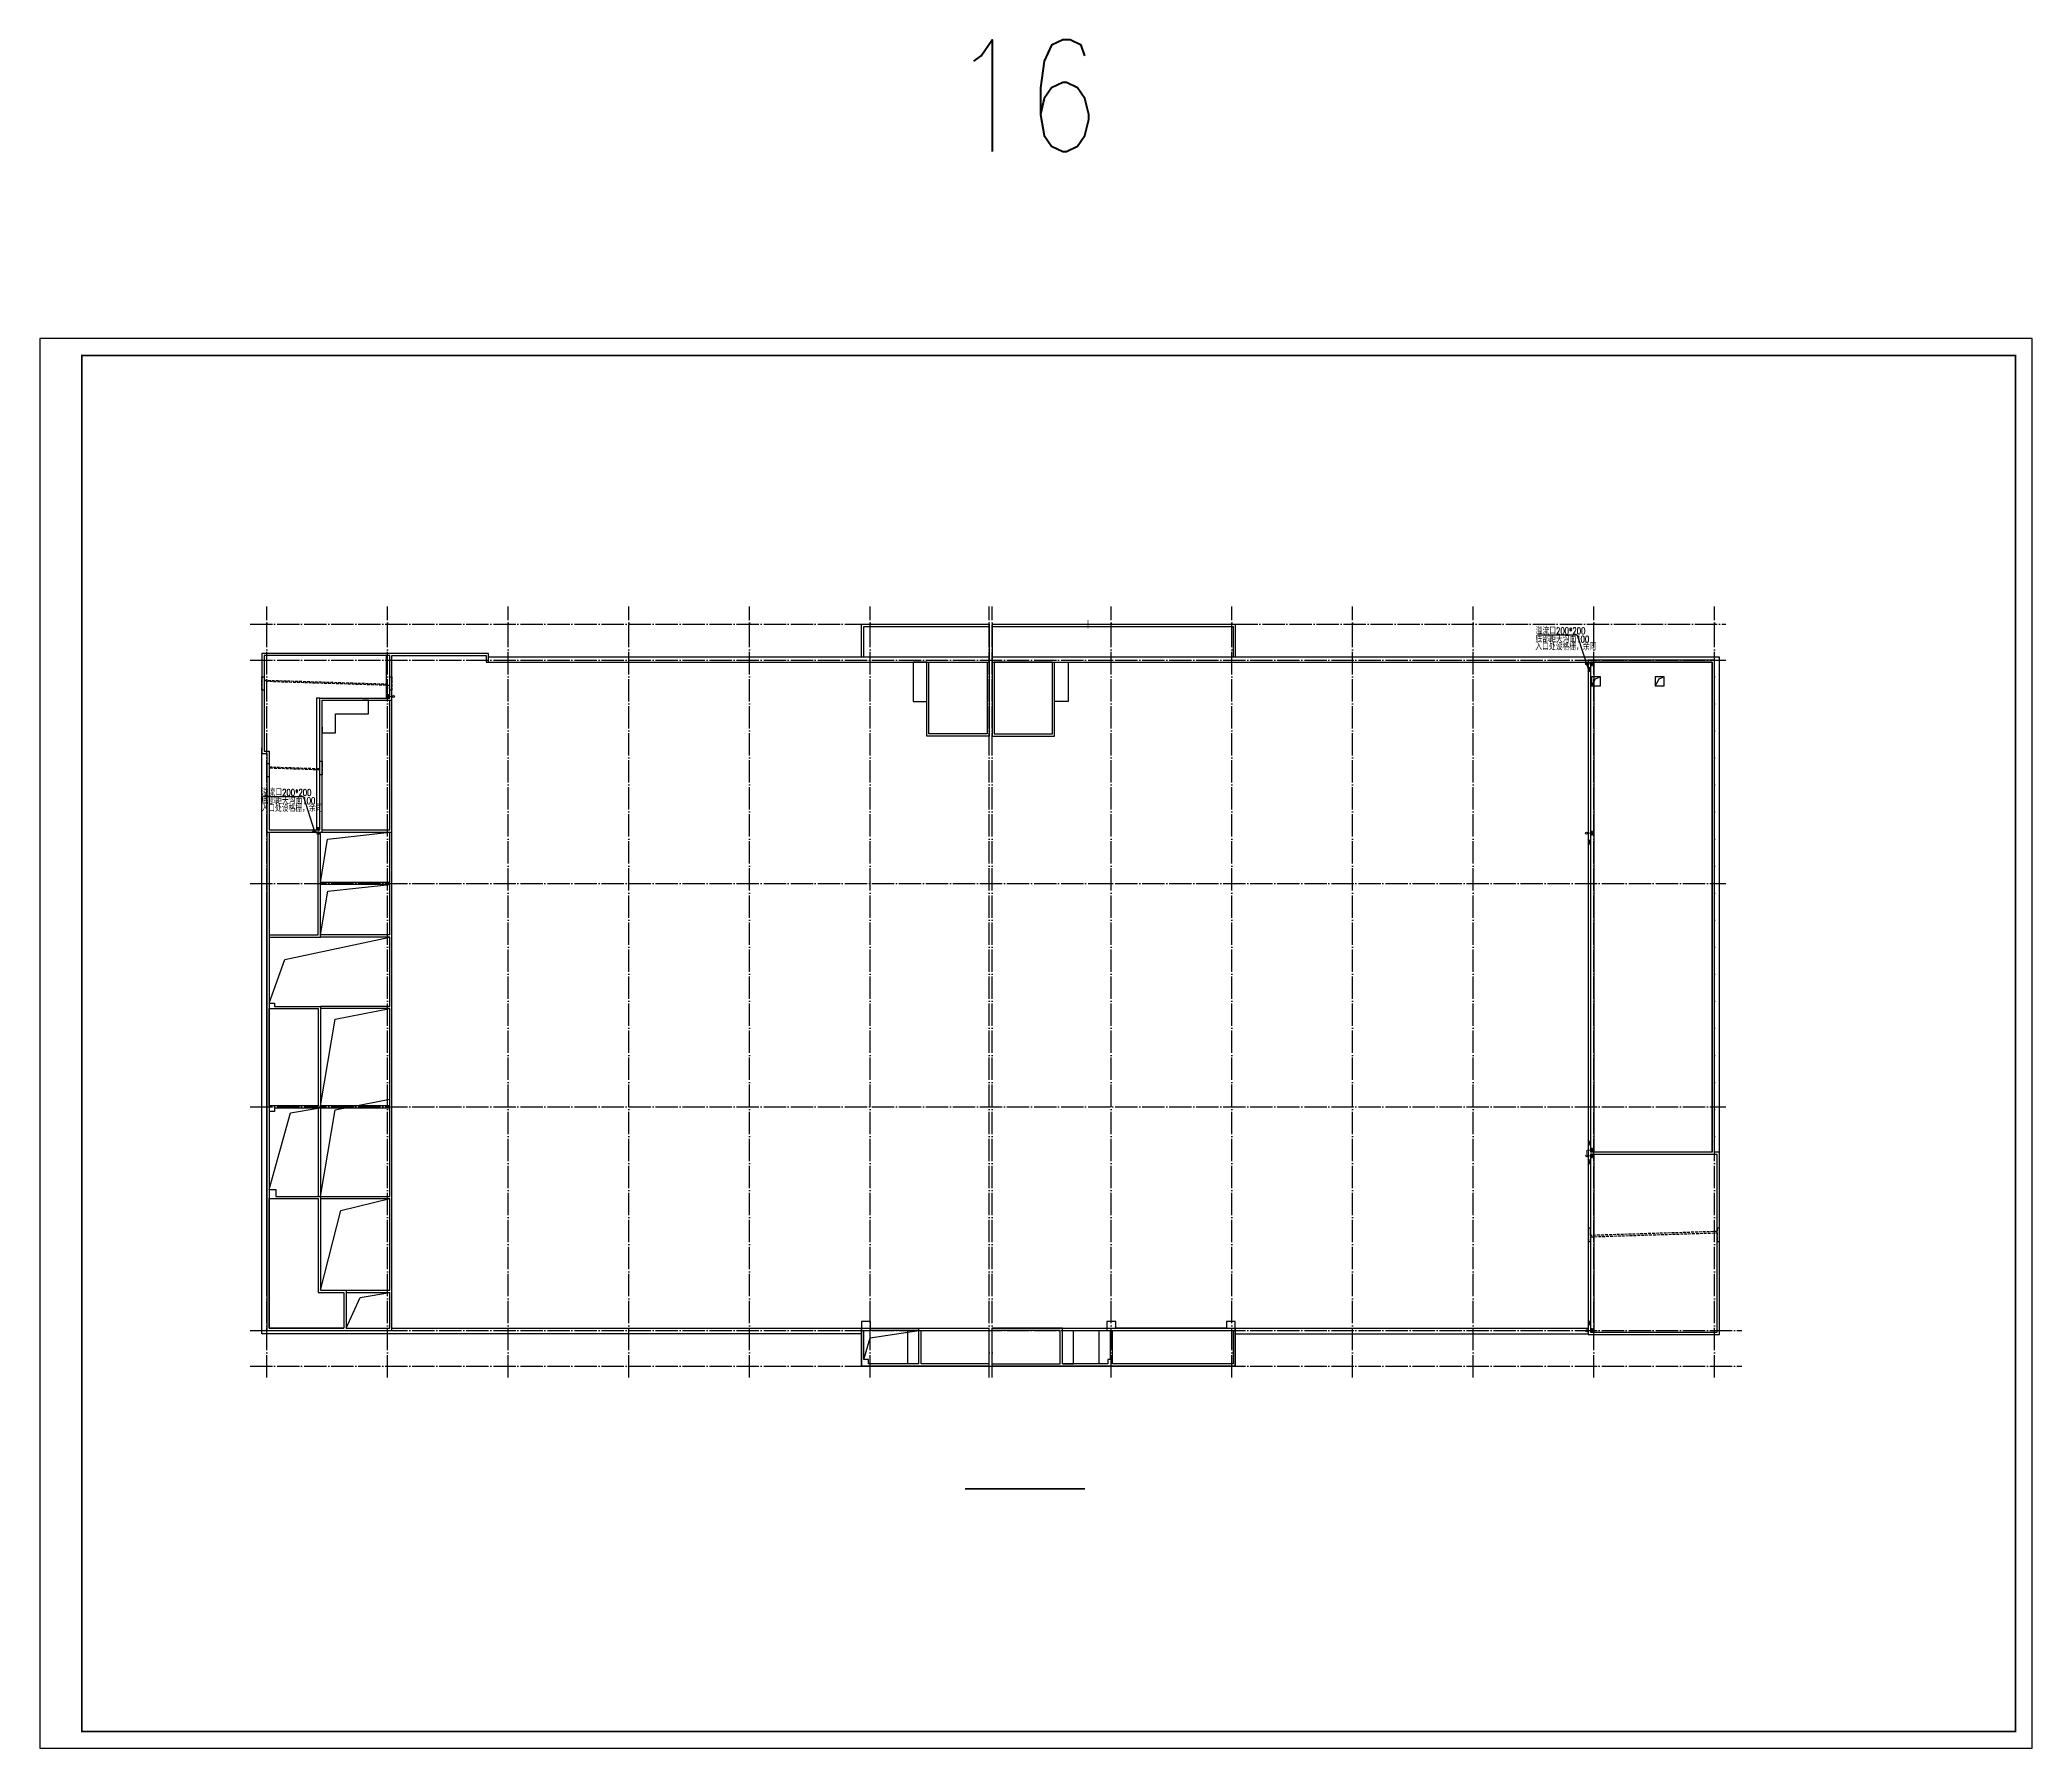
# Model space of a CAD drawing. Extents: x 6843040 to 15500510, y -6507076 to -4940511.
# Drawn here: x 9593183 to 9771533, y -5587886 to -5434996 of the extents above; entities that cross this region are included whole.
import ezdxf

# ---------------------------------------------------------------- set-up
doc = ezdxf.new("R2010")
doc.units = 0
doc.header["$LTSCALE"] = 1000
doc.header["$MEASUREMENT"] = 0
doc.linetypes.add('DASH', pattern=[0.35, 0.25, -0.1])
doc.linetypes.add('DOTE', pattern=[2.42, 2, -0.2, 0.02, -0.2])
for name, color, linetype in [('8', 8, 'Continuous'), ('DIM_ELEV', 3, 'Continuous'), ('DIM_IDEN', 3, 'Continuous'), ('DIM_SYMB', 3, 'Continuous'), ('DIM_雨水', 3, 'Continuous'), ('DOTE', 8, 'DOTE'), ('FLOOR', 9, 'Continuous'), ('PIPE-雨水', 4, 'Continuous'), ('plan-1', 40, 'Continuous'), ('PUB_HACTH', 8, 'Continuous'), ('PUB_TEXT', 7, 'Continuous'), ('PUB_TITLE', 4, 'Continuous'), ('ROOF', 7, 'Continuous'), ('VPIPE-雨水', 4, 'Continuous')]:
    doc.layers.add(name, color=color, linetype=linetype)
doc.styles.add('_HZTXT', font='SIMPLEX', dxfattribs={"width": 0.9, "bigfont": 'HZTXT'})

# ---------------------------------------------------------------- blocks, each defined once
blk = doc.blocks.new('二层墙剖切符号')
at = {"layer": 'DIM_IDEN', "const_width": 75}
blk.add_lwpolyline([(7722709, -5487675), (7722709, -5486925)], dxfattribs=at)
blk = doc.blocks.new('梯屋面1')
at = {"layer": '8', "color": 7, "true_color": 0xffffff}
for p, q in [((9762467, -5811787), (9762667, -5811401)), ((9762667, -5811787), (9762467, -5811401)), ((9762467, -5827247), (9762667, -5826860)), ((9762667, -5827247), (9762467, -5826860)), ((9762467, -5854170), (9762667, -5853784)), ((9762667, -5854170), (9762467, -5853784)), ((9762467, -5855865), (9762667, -5855479)), ((9762667, -5855865), (9762467, -5855479)), ((9762467, -5870281), (9762667, -5869895)), ((9762667, -5870281), (9762467, -5869895))]:
    blk.add_line(p, q, dxfattribs=at)
at = {"layer": '8', "color": 7, "const_width": 50}
for points in [[(9762467, -5811787), (9762667, -5811787), (9762667, -5811401), (9762467, -5811401)], [(9762467, -5827247), (9762667, -5827247), (9762667, -5826860), (9762467, -5826860)], [(9762467, -5854170), (9762667, -5854170), (9762667, -5853784), (9762467, -5853784)], [(9762467, -5855865), (9762667, -5855865), (9762667, -5855479), (9762467, -5855479)], [(9762467, -5870281), (9762667, -5870281), (9762667, -5869895), (9762467, -5869895)]]:
    blk.add_lwpolyline(points, close=True, dxfattribs=at)
at = {"layer": 'DIM_雨水'}
for p, q in [((9761482, -5808526), (9757907, -5808526)), ((9761482, -5808526), (9762477, -5811623)), ((9762667, -5811041), (9762839, -5811041)), ((9762667, -5811142), (9762839, -5811142)), ((9762667, -5826201), (9762839, -5826201)), ((9762667, -5826302), (9762839, -5826302)), ((9762667, -5854560), (9762839, -5854560)), ((9762667, -5854661), (9762839, -5854661)), ((9762667, -5855073), (9762839, -5855073)), ((9762667, -5855174), (9762839, -5855174)), ((9762667, -5870696), (9762839, -5870696)), ((9762667, -5870797), (9762839, -5870797))]:
    blk.add_line(p, q, dxfattribs=at)
for points in [[(9762839, -5811246), (9762839, -5810946), (9762667, -5810946), (9762667, -5811246)], [(9762839, -5826406), (9762839, -5826106), (9762667, -5826106), (9762667, -5826406)], [(9762839, -5854765), (9762839, -5854465), (9762667, -5854465), (9762667, -5854765)], [(9762839, -5855278), (9762839, -5854978), (9762667, -5854978), (9762667, -5855278)], [(9762839, -5870902), (9762839, -5870602), (9762667, -5870602), (9762667, -5870902)]]:
    blk.add_lwpolyline(points, close=True, dxfattribs=at)
at = {"layer": 'PIPE-雨水', "ltscale": 1.5, "const_width": 90}
for points in [[(9762390, -5811096), (9762667, -5811096)], [(9762390, -5826256), (9762667, -5826256)], [(9762343, -5855038), (9762343, -5854615)], [(9762343, -5854615), (9762667, -5854615)], [(9762433, -5855128), (9762667, -5855128)], [(9762420, -5870779), (9762667, -5870779)]]:
    blk.add_lwpolyline(points, dxfattribs=at)
at = {"layer": 'plan-1'}
for p, q in [((9763567, -5812257), (9763074, -5812479)), ((9769267, -5812257), (9768774, -5812479)), ((9763074, -5812479), (9762767, -5813057)), ((9768774, -5812479), (9768467, -5813057))]:
    blk.add_line(p, q, dxfattribs=at)
for points in [[(9762767, -5813057), (9763567, -5813057), (9763567, -5812257), (9762767, -5812257)], [(9768467, -5813057), (9769267, -5813057), (9769267, -5812257), (9768467, -5812257)]]:
    blk.add_lwpolyline(points, close=True, dxfattribs=at)
at = {"layer": 'VPIPE-雨水'}
for centre in [(9762300, -5811096), (9762300, -5826256), (9762343, -5855128), (9762330, -5870779)]:
    blk.add_circle(centre, 90, dxfattribs=at)
at = {"layer": 'DIM_雨水', "style": '_HZTXT', "width": 0.75}
for s, p in [('底部距天沟面100', (9757749, -5809181)), ('溢流口200*200', (9757757, -5808451)), ('入口处设格栅，余同', (9757724, -5809867))]:
    blk.add_text(s, height=600, dxfattribs=at).set_placement(p)

msp = doc.modelspace()

# ---------------------------------------------------------------- linework, layer by layer
for points in [[(9624700.3, -5489902), (9624700.3, -5489902), (9613050.3, -5489902), (9613050.3, -5498852), (9613500.3, -5498852), (9613500.3, -5505902), (9618450.2, -5505902), (9618450.2, -5494102), (9624700.3, -5494102), (9624700.3, -5490102)], [(9624700.3, -5489902), (9624700.3, -5489902), (9613050.3, -5489902), (9613050.3, -5498852), (9613500.3, -5498852), (9613500.3, -5505902), (9618450.2, -5505902), (9618450.2, -5494102), (9624700.3, -5494102), (9624700.3, -5490102)], [(9624700.3, -5490102), (9633150.3, -5490102), (9633150.3, -5490702), (9633350.3, -5490702), (9633350.3, -5489902), (9624700.3, -5489902)], [(9624700.3, -5490102), (9633150.3, -5490102), (9633150.3, -5490702), (9633350.3, -5490702), (9633350.3, -5489902), (9624700.3, -5489902)], [(9742900.3, -5534551.9), (9742900.3, -5490701.5), (9732000.3, -5490701.5), (9732000.3, -5534551.9)], [(9618450.2, -5496502), (9618450.2, -5497002), (9619650.2, -5497002), (9619650.2, -5495302), (9622600.3, -5495302), (9622600.3, -5494102), (9622100.3, -5494102)], [(9624700.2, -5494102), (9624700.2, -5494102)], [(9742900.3, -5534551.9), (9732000.3, -5534551.9)], [(9743350.3, -5534751.9), (9732000.3, -5534751.9), (9732000.3, -5550652.6), (9743350.3, -5550652.6), (9743350.3, -5534751.9)]]:
    msp.add_lwpolyline(points)
for points in [[(9613700.3, -5505702), (9618250.2, -5505702), (9618250.2, -5493902), (9624500.3, -5493902), (9624500.3, -5490102), (9613250.3, -5490102), (9613250.3, -5498652), (9613700.3, -5498652)], [(9731800.3, -5550852.6), (9743550.3, -5550852.6), (9743550.3, -5534551.9), (9743100.3, -5534551.9), (9743100.3, -5490501.5), (9731800.3, -5490501.5)]]:
    msp.add_lwpolyline(points, close=True)
at = {"color": 8}
msp.add_lwpolyline([(9624700.2, -5494102), (9624700.2, -5494102)], dxfattribs=at)
at = {"layer": '8', "color": 7, "true_color": 0xffffff}
for p, q in [((9617950.2, -5505904.6), (9617564, -5505704.6)), ((9617950.2, -5505704.6), (9617564, -5505904.6))]:
    msp.add_line(p, q, dxfattribs=at)
at = {"layer": '8', "color": 7, "const_width": 50}
msp.add_lwpolyline([(9617950.2, -5505904.6), (9617950.2, -5505704.6), (9617564, -5505704.6), (9617564, -5505904.6)], close=True, dxfattribs=at)
at = {"layer": 'DIM_ELEV'}
for points in [[(9624200.2, -5490102), (9624200.2, -5493902)], [(9618250.2, -5493902), (9617950.2, -5493902), (9617950.2, -5505705.1)]]:
    msp.add_lwpolyline(points, dxfattribs=at)
at = {"layer": 'DIM_SYMB'}
for points in [[(9732300.1, -5490701.5), (9732300.2, -5534551.9)], [(9732300.2, -5534751.9), (9732300.3, -5550652.6)]]:
    msp.add_lwpolyline(points, dxfattribs=at)
at = {"layer": 'DIM_SYMB', "const_width": 175}
msp.add_lwpolyline([(9676006.4, -5564679.4), (9686758.9, -5564679.4)], dxfattribs=at)
at = {"layer": 'DIM_雨水'}
for p, q in [((9624328.3, -5493707.5), (9624500.3, -5493707.5)), ((9624328.3, -5493808.4), (9624500.3, -5493808.4)), ((9616771.4, -5502736.3), (9613196.8, -5502736.3)), ((9616771.4, -5502736.3), (9617766.6, -5505834.1)), ((9618053.2, -5505530), (9618053.2, -5505702)), ((9618154.1, -5505530), (9618154.1, -5505702))]:
    msp.add_line(p, q, dxfattribs=at)
for points in [[(9624500.3, -5493912.8), (9624500.3, -5493612.8), (9624328.3, -5493612.8), (9624328.3, -5493912.8)], [(9617948.8, -5505702), (9618248.8, -5505702), (9618248.8, -5505530), (9617948.8, -5505530)]]:
    msp.add_lwpolyline(points, close=True, dxfattribs=at)
at = {"layer": 'DOTE'}
for p, q in [((9613500.3, -5554702), (9613500.3, -5485702.5)), ((9624300.3, -5554702), (9624300.3, -5485702.5)), ((9635100.3, -5554702), (9635100.3, -5485702.5)), ((9645900.3, -5554702), (9645900.3, -5485702.5)), ((9656700.3, -5554702), (9656700.3, -5485702.5)), ((9667500.3, -5554702), (9667500.3, -5485702.5)), ((9678175.3, -5554702), (9678175.3, -5485702.5)), ((9678425.3, -5554702), (9678425.3, -5485702.5)), ((9689100.3, -5554702), (9689100.3, -5485702.5)), ((9699900.3, -5554702), (9699900.3, -5485702.5)), ((9710700.3, -5554702), (9710700.3, -5485702.5)), ((9721500.3, -5554702), (9721500.3, -5485702.5)), ((9732300.3, -5554702), (9732300.3, -5485702.5)), ((9743100.3, -5554702), (9743100.3, -5485702.5)), ((9612000.3, -5487302), (9678175.3, -5487302)), ((9678425.3, -5487302), (9744100.3, -5487302)), ((9612000.3, -5490502), (9744100.3, -5490502)), ((9612000.3, -5510502), (9744100.3, -5510502)), ((9612000.3, -5530502), (9744100.3, -5530502)), ((9612000.3, -5550502), (9745541.1, -5550502)), ((9612000.3, -5553702), (9745541.1, -5553702))]:
    msp.add_line(p, q, dxfattribs=at)
at = {"layer": 'FLOOR', "linetype": 'DASH'}
for points in [[(9613050.3, -5493200), (9613050.3, -5492000), (9613250.3, -5492000), (9613250.3, -5492300), (9624500.2, -5492654), (9624500.2, -5492000), (9624700.2, -5492000), (9624700.2, -5492300), (9624700.2, -5493200), (9624500.2, -5493200), (9624496.5, -5492774), (9613250.3, -5492420.1), (9613250.3, -5493200)], [(9613500.3, -5500947.5), (9613500.3, -5499747.5), (9613700.3, -5499747.5), (9613700.3, -5500061.5), (9618250.2, -5500218.9), (9618250.2, -5499564.9), (9618450.2, -5499564.9), (9618450.2, -5499864.9), (9618450.2, -5500764.9), (9618250.2, -5500764.9), (9618246.5, -5500338.9), (9613700.3, -5500181.6), (9613700.3, -5500947.5)], [(9743550.3, -5542546), (9743550.3, -5541346), (9743350.3, -5541346), (9743350.3, -5541646), (9732000.3, -5542000), (9732000.3, -5541346), (9731800.3, -5541346), (9731800.3, -5541646), (9731800.3, -5542546), (9732000.3, -5542546), (9732000.3, -5542120.1), (9743350.3, -5541766), (9743350.3, -5542546)]]:
    msp.add_lwpolyline(points, close=True, dxfattribs=at)
at = {"layer": 'PIPE-雨水', "ltscale": 1.5, "const_width": 90}
for points in [[(9624750.6, -5493762.8), (9624500.3, -5493762.8)], [(9618107.3, -5505949.9), (9618107.3, -5505702)]]:
    msp.add_lwpolyline(points, dxfattribs=at)
at = {"layer": 'PUB_HACTH'}
msp.add_lwpolyline([(9613500.3, -5546802), (9613500.3, -5511252)], dxfattribs=at)
at = {"layer": 'PUB_TITLE'}
msp.add_lwpolyline([(9593183, -5587885.6), (9771533, -5587885.6), (9771533, -5461735.6), (9593183, -5461735.6)], close=True, dxfattribs=at)
at = {"layer": 'PUB_TITLE', "const_width": 150}
msp.add_lwpolyline([(9596933, -5586385.6), (9770033, -5586385.6), (9770033, -5463235.6), (9596933, -5463235.6)], close=True, dxfattribs=at)
at = {"layer": 'ROOF', "color": 251}
for points in [[(9666750.2, -5490202), (9666750.2, -5487302), (9678175.3, -5487302)], [(9666950.2, -5490202), (9666950.2, -5487502), (9678175.3, -5487502)], [(9678175.3, -5487302), (9678175.3, -5490702)], [(9678425.3, -5487302), (9700200.3, -5487302), (9700200.3, -5490202)], [(9678425.3, -5487302), (9678425.3, -5490702)], [(9678425.3, -5487502), (9700000.3, -5487502), (9700000.3, -5490202)], [(9633350.3, -5490202), (9678175.3, -5490202)], [(9633350.3, -5490702), (9678175.3, -5490702)], [(9672575.3, -5490702), (9671375.3, -5490702), (9671375.3, -5494202), (9672575.3, -5494202)], [(9678175.3, -5490202), (9678175.3, -5497302), (9672575.3, -5497302), (9672575.3, -5490702)], [(9678425.3, -5490202), (9743500.3, -5490202), (9743500.3, -5534552.4)], [(9678425.3, -5490202), (9678425.3, -5497302), (9684025.3, -5497302), (9684025.3, -5490702)], [(9678425.3, -5490702), (9742900.3, -5490702), (9742900.2, -5534552.4)], [(9684025.3, -5490702), (9685225.3, -5490702), (9685225.3, -5494202), (9684025.3, -5494202)], [(9618450.2, -5505902), (9624700.3, -5505902), (9624700.3, -5494102)], [(9618450.2, -5505702), (9624500.3, -5505702), (9624500.3, -5494102)], [(9618450.2, -5505902), (9624700.3, -5505902), (9624700.3, -5494102)], [(9618450.2, -5505702), (9624500.3, -5505702), (9624500.3, -5494102)], [(9666750.2, -5550802), (9613050.3, -5550802), (9613050.3, -5498352)], [(9613500.3, -5505952), (9613500.3, -5550502), (9624700.2, -5550502), (9624700.2, -5505903.8)], [(9613700.3, -5515302), (9618300.3, -5515302), (9618300.3, -5505902)], [(9613700.3, -5515102), (9618100.3, -5515102), (9618100.3, -5505902)], [(9613700.3, -5505952), (9613700.3, -5550302), (9620400.3, -5550302)], [(9618300.3, -5510402), (9618931.7, -5506521.9), (9624500.2, -5505903.8)], [(9624500.2, -5510402), (9624500.2, -5505903.8)], [(9624500.2, -5510402), (9618300.3, -5510402)], [(9624500.2, -5510602), (9618300.3, -5510602)], [(9618300.3, -5515102), (9618971.3, -5511182), (9624500.2, -5510602)], [(9624500.2, -5515102), (9624500.2, -5510602)], [(9613700.3, -5521202), (9615104.3, -5517317.8), (9624500.2, -5515302)], [(9624500.2, -5515102), (9618300.3, -5515102)], [(9624500.2, -5515302), (9618300.3, -5515302)], [(9624500.2, -5521501.2), (9624500.2, -5515302)], [(9613700.3, -5521202), (9614200.3, -5521202), (9614200.3, -5521501.2), (9618300.3, -5521501.2), (9618300.3, -5530602), (9614200.3, -5530602), (9614200.3, -5530902.5), (9613700.3, -5530902.5)], [(9613700.3, -5521701.2), (9618100.3, -5521701.2), (9618100.3, -5530402), (9613700.3, -5530402), (9613700.3, -5521701.2)], [(9624500.2, -5521501.2), (9618300.3, -5521501.2)], [(9624500.2, -5521701.2), (9618300.3, -5521701.2)], [(9618300.3, -5530402), (9619621, -5522644.9), (9624500.2, -5521701.2)], [(9624500.2, -5530402), (9624500.2, -5521701.2)], [(9613700.3, -5537902), (9615635.6, -5531037.9), (9618100.3, -5530602)], [(9618100.3, -5530602), (9618100.3, -5538502)], [(9618300.3, -5538502), (9619621, -5530744.9), (9624500.2, -5529801.2)], [(9624500.2, -5530402), (9618300.3, -5530402)], [(9624500.2, -5530602), (9618300.3, -5530602)], [(9618300.3, -5530602), (9618300.3, -5538502)], [(9624500.2, -5538502), (9624500.2, -5530602)], [(9613700.3, -5537902), (9614300.3, -5537902), (9614300.3, -5538502), (9618300.3, -5538502), (9618300.3, -5546901.5), (9620600.3, -5546901.5), (9620600.3, -5550302)], [(9613700.3, -5538702), (9618100.3, -5538702), (9618100.3, -5547101.5), (9620400.3, -5547101.5), (9620400.3, -5550302), (9613700.3, -5550302), (9613700.3, -5538702)], [(9618300.3, -5538502), (9624500.2, -5538502)], [(9618300.3, -5538702), (9624500.2, -5538702)], [(9618300.3, -5546901.5), (9620138.3, -5539764.6), (9624500.2, -5538702)], [(9624500.2, -5546901.5), (9624500.2, -5538702)], [(9620600.3, -5546901.5), (9624500.2, -5546901.5)], [(9620600.3, -5547101.5), (9624500.2, -5547101.5)], [(9620600.3, -5550302), (9621858.9, -5547549.9), (9624500.2, -5547101.5)], [(9620600.3, -5550302), (9624500.2, -5550302), (9624500.2, -5547101.5)], [(9671875.6, -5553501.5), (9667350.2, -5553501.5), (9667350.2, -5553102), (9666950.2, -5553102), (9666950.2, -5550502), (9667550.2, -5550502), (9667550.2, -5549702), (9666750.2, -5549702), (9666750.2, -5553702), (9678175.3, -5553702)], [(9678425.3, -5553702.5), (9700200.3, -5553702.5), (9700200.3, -5549702.5), (9699400.2, -5549702.5), (9699400.2, -5550302), (9689500.2, -5550302), (9689500.2, -5549702.5), (9688700.2, -5549702.5), (9688700.2, -5550502.5), (9689000.2, -5550502), (9689000.2, -5553102.5), (9688800.2, -5553102.5), (9688800.2, -5553501.7)], [(9624700.3, -5550302), (9666750.2, -5550302)], [(9678175.3, -5553702), (9666750.2, -5553702), (9666750.2, -5550302), (9678175.3, -5550302)], [(9666950.2, -5553102), (9667500.3, -5551177.1), (9671875.6, -5550502)], [(9671875.6, -5550502), (9667550.2, -5550502)], [(9671875.6, -5553501.7), (9670875.6, -5553501.5), (9670875.6, -5550502)], [(9671875.6, -5553501.5), (9671875.6, -5550302), (9678175.3, -5550302)], [(9678175.3, -5553502), (9672075.6, -5553502), (9672075.6, -5550502), (9678175.3, -5550502)], [(9678175.3, -5553702), (9678175.3, -5550302)], [(9678425.3, -5550302), (9700200.3, -5550302), (9700200.3, -5553702), (9678425.3, -5553702)], [(9678425.3, -5553702), (9678425.3, -5550302)], [(9684724.9, -5553501.5), (9684724.9, -5550302), (9678425.3, -5550302)], [(9678425.3, -5553502), (9684524.9, -5553502), (9684524.9, -5550502), (9678425.3, -5550502)], [(9684724.9, -5550302), (9688700.2, -5550302)], [(9684724.9, -5550502), (9688700.2, -5550502)], [(9684724.9, -5553501.5), (9685724.9, -5553501.5), (9685724.9, -5550502)], [(9688800.2, -5553501.7), (9688000.3, -5553501.5), (9688000.3, -5550502)], [(9689200.2, -5550502), (9700000.3, -5550502), (9700000.3, -5553502), (9689200.2, -5553501.7), (9689200.2, -5550502)], [(9700200.3, -5550302), (9731800.3, -5550302)], [(9700200.3, -5550802), (9731800.3, -5550802)], [(9688800.2, -5553501.7), (9684724.9, -5553501.5)]]:
    msp.add_lwpolyline(points, dxfattribs=at)
for points in [[(9677975.3, -5497102), (9672775.3, -5497102), (9672775.3, -5490702.5), (9677975.3, -5490702.5)], [(9678625.3, -5497102), (9683825.3, -5497102), (9683825.3, -5490702.5), (9678625.3, -5490702.5)]]:
    msp.add_lwpolyline(points, close=True, dxfattribs=at)
at = {"layer": 'VPIPE-雨水'}
for centre in [(9624840.6, -5493762.8), (9618107.3, -5506039.9)]:
    msp.add_circle(centre, 90, dxfattribs=at)

# ---------------------------------------------------------------- block references
at = {"layer": 'plan-1'}
for name, p in [('二层墙剖切符号', (1964302.8, 0)), ('梯屋面1', (-30667, 320254.6))]:
    msp.add_blockref(name, p, dxfattribs=at)

# ---------------------------------------------------------------- texts
at = {"layer": 'DIM_雨水', "style": '_HZTXT', "width": 0.75}
for s, p in [('溢流口200*200', (9613047.1, -5502661.8)), ('入口处设格栅，余同', (9613014.2, -5504078)), ('底部距天沟面100', (9613038.8, -5503391.5))]:
    msp.add_text(s, height=600, dxfattribs=at).set_placement(p)
at = {"layer": 'PUB_TEXT', "style": '_HZTXT', "width": 0.774}
msp.add_text('16', height=10000, dxfattribs=at).set_placement((9674799.3, -5444996.3))

doc.saveas('drawing.dxf')
